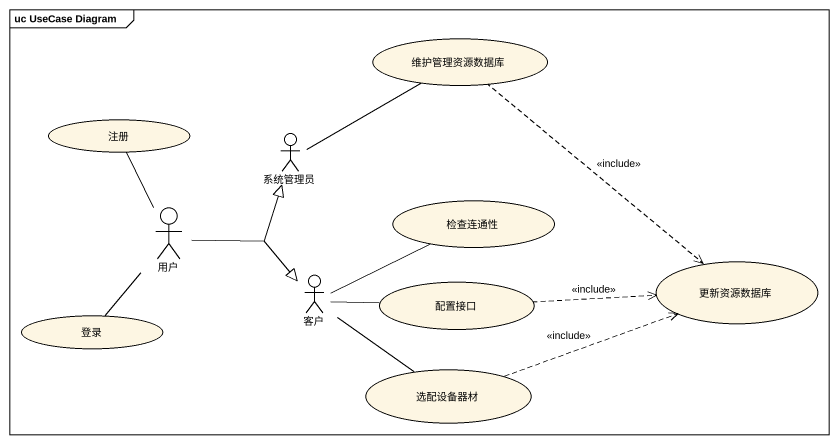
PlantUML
@startuml
mainframe uc UseCase Diagram
usecase 维护管理资源数据库
usecase 注册
actor 系统管理员
usecase 检查连通性
actor 用户
actor 客户
usecase 配置接口
usecase 更新资源数据库
usecase 登录
usecase 选配设备器材
维护管理资源数据库 ..> 更新资源数据库 : <<include>>
系统管理员 -right- 维护管理资源数据库
用户 -up- 注册
用户 -up-|> 系统管理员
用户 -right-|> 客户
用户 -- 登录
客户 -right- 检查连通性
客户 -right- 配置接口
客户 -- 选配设备器材
配置接口 .right.> 更新资源数据库 : <<include>>
选配设备器材 .right.> 更新资源数据库 : <<include>>
@enduml
